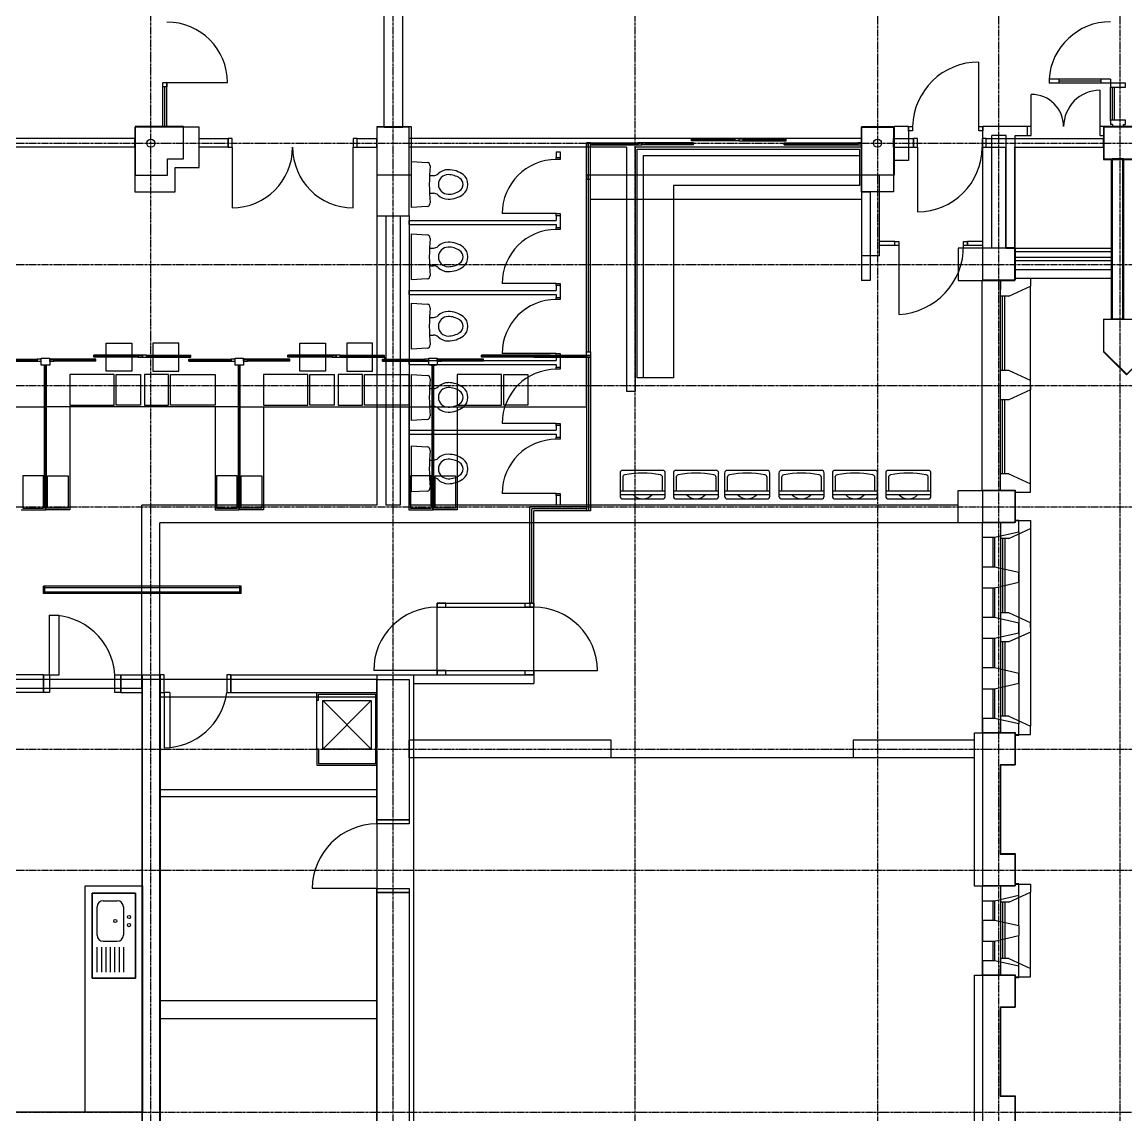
# Model space of a CAD drawing. Header units: millimetres. Extents: x -58291 to 85267, y -25390 to 74943.
# Drawn here: x 10872 to 24544, y -2254 to 11276 of the extents above; entities that cross this region are included whole.
import ezdxf

# ---------------------------------------------------------------- set-up
doc = ezdxf.new("R2010")
doc.units = ezdxf.units.MM
for name, pattern in [('HIDDEN', [9.525, 6.35, -3.175]), ('PCENTRE', [50.8, 31.75, -6.35, 6.35, -6.35]), ('PCENTRE2', [28.575, 19.05, -3.175, 3.175, -3.175])]:
    doc.linetypes.add(name, pattern=pattern)
for name, color, linetype in [('Basement 01 - Curtain Walls', 1, 'Continuous'), ('Basement 01 - Doors Windows and Openings', 1, 'Continuous'), ('Basement 01 - Multi-View Blocks', 2, 'Continuous'), ('Basement 01 - Structural Members', 5, 'Continuous'), ('Basement 01 - Walls', 3, 'Continuous'), ('Boundaries_and_building_grids', 140, 'PCENTRE2'), ('BRICK_WALLS_P4', 1, 'Continuous'), ('COLUMNS_P5', 5, 'Continuous'), ('DR', 8, 'Continuous'), ('SANITARY', 4, 'Continuous'), ('SHOPFITTING', 4, 'Continuous'), ('WA', 6, 'Continuous'), ('WA_EXT', 7, 'Continuous'), ('WN', 4, 'Continuous')]:
    doc.layers.add(name, color=color, linetype=linetype)

msp = doc.modelspace()

# ---------------------------------------------------------------- linework, layer by layer
at = {"layer": 'Basement 01 - Curtain Walls', "color": 3, "linetype": 'Continuous', "lineweight": -3}
for p, q in [((22767, 4897, -4600), (22767, 5076, -4600)), ((23167, 5076, -4600), (22767, 5076, -4600)), ((23217, 5107, -4600), (23167, 5107, -4600)), ((23167, 5107, -4600), (23167, 5076, -4600)), ((23217, 4965, -4600), (23217, 5107, -4600)), ((22917, 4897, -4600), (23217, 4965, -4600)), ((22767, 4897, -4600), (22917, 4897, -4600)), ((22767, 4272, -4600), (22767, 4529, -4600)), ((22917, 4529, -4600), (22767, 4529, -4600)), ((23217, 4461, -4600), (22917, 4529, -4600)), ((23217, 4340, -4600), (23217, 4461, -4600)), ((22767, 4272, -4600), (22917, 4272, -4600)), ((22917, 4272, -4600), (23217, 4340, -4600)), ((22767, 3647, -4600), (22767, 3904, -4600)), ((22917, 3904, -4600), (22767, 3904, -4600)), ((23217, 3836, -4600), (22917, 3904, -4600)), ((23217, 3715, -4600), (23217, 3836, -4600)), ((22917, 3647, -4600), (23217, 3715, -4600)), ((22767, 3647, -4600), (22917, 3647, -4600)), ((22917, 3279, -4600), (22767, 3279, -4600)), ((22767, 3022, -4600), (22767, 3279, -4600)), ((23217, 3211, -4600), (22917, 3279, -4600)), ((23217, 3090, -4600), (23217, 3211, -4600)), ((22767, 3022, -4600), (22917, 3022, -4600)), ((22917, 3022, -4600), (23217, 3090, -4600)), ((22767, 2654, -4600), (22767, 2476, -4600)), ((22917, 2654, -4600), (22767, 2654, -4600)), ((23217, 2586, -4600), (22917, 2654, -4600)), ((23217, 2444, -4600), (23217, 2586, -4600)), ((23217, 2444, -4600), (23167, 2444, -4600)), ((22767, 397, -4600), (22767, 576, -4600)), ((23167, 576, -4600), (22767, 576, -4600)), ((23217, 607, -4600), (23167, 607, -4600)), ((23167, 607, -4600), (23167, 576, -4600)), ((23217, 465, -4600), (23217, 607, -4600)), ((22917, 397, -4600), (23217, 465, -4600)), ((22767, 397, -4600), (22917, 397, -4600)), ((22767, 154, -4600), (22767, -103, -4600)), ((22917, 154, -4600), (22767, 154, -4600)), ((23217, 86, -4600), (22917, 154, -4600)), ((23217, 86, -4600), (23217, -34, -4600)), ((22767, -103, -4600), (22917, -103, -4600)), ((22917, -103, -4600), (23217, -34, -4600)), ((22767, -346, -4600), (22767, -524, -4600)), ((22917, -346, -4600), (22767, -346, -4600)), ((23217, -414, -4600), (22917, -346, -4600)), ((23217, -556, -4600), (23217, -414, -4600)), ((23217, -556, -4600), (23167, -556, -4600))]:
    msp.add_line(p, q, dxfattribs=at)
at = {"layer": 'Basement 01 - Curtain Walls', "color": 3, "linetype": 'Continuous', "lineweight": -3, "elevation": -4600}
for points in [[(22767, 2476), (23167, 2476), (23167, 2444)], [(22767, -524), (23167, -524), (23167, -556)]]:
    msp.add_lwpolyline(points, dxfattribs=at)
at = {"layer": 'Basement 01 - Doors Windows and Openings', "color": 1, "linetype": 'Continuous', "lineweight": -3}
for p, q in [((12617, 9976, -4600), (12617, 10476, -4600)), ((12642, 9976, -4600), (12642, 10476, -4600)), ((12667, 10526, -4600), (13417, 10526, -4600)), ((12667, 9976, -4600), (12667, 10526, -4600)), ((13473, 9726, -4600), (13473, 8976, -4600)), ((14973, 8976, -4600), (14973, 9726, -4600)), ((21962, 9726, -4600), (21962, 8926, -4600)), ((17488, 8904, -4600), (16818, 8904, -4600)), ((17488, 8038, -4600), (16818, 8038, -4600)), ((17488, 7172, -4600), (16818, 7172, -4600)), ((17488, 6307, -4600), (16818, 6307, -4600)), ((17488, 5441, -4600), (16818, 5441, -4600)), ((23217, 4965, -4600), (23217, 2586, -4600)), ((22767, 4529, -4600), (22767, 4897, -4600)), ((22767, 2654, -4600), (22767, 4897, -4600)), ((22897, 4897, -4600), (22897, 4529, -4600)), ((22917, 4897, -4600), (22917, 4529, -4600)), ((22767, 3904, -4600), (22767, 4272, -4600)), ((22897, 4272, -4600), (22897, 3904, -4600)), ((22917, 4272, -4600), (22917, 3904, -4600)), ((22767, 3279, -4600), (22767, 3647, -4600)), ((22897, 3647, -4600), (22897, 3279, -4600)), ((22917, 3647, -4600), (22917, 3279, -4600)), ((22897, 3022, -4600), (22897, 2654, -4600)), ((22917, 3022, -4600), (22917, 2654, -4600)), ((21167, 2166, -4600), (18167, 2166, -4600)), ((15267, 548, -4600), (14467, 548, -4600)), ((23217, 86, -4600), (23217, 465, -4600)), ((22767, 154, -4600), (22767, 397, -4600)), ((22897, 397, -4600), (22897, 154, -4600)), ((22917, 397, -4600), (22917, 154, -4600)), ((22767, -346, -4600), (22767, -103, -4600)), ((22897, -103, -4600), (22897, -346, -4600)), ((22917, -103, -4600), (22917, -346, -4600)), ((23217, -414, -4600), (23217, -34, -4600))]:
    msp.add_line(p, q, dxfattribs=at)
at = {"layer": 'Basement 01 - Doors Windows and Openings', "color": 1, "linetype": 'Continuous', "lineweight": -3, "elevation": -4600}
for points in [[(12617, 10476), (12617, 10526), (12667, 10526), (12667, 10476), (12617, 10476)], [(13473, 9726), (13473, 9836), (13423, 9836), (13423, 9726), (13473, 9726)], [(15023, 9726), (15023, 9836), (14973, 9836), (14973, 9726), (15023, 9726)], [(21912, 9726), (21962, 9726), (21962, 9836), (21912, 9836), (21912, 9726)], [(22762, 9726), (22812, 9726), (22812, 9836), (22762, 9836), (22762, 9726)], [(17488, 9599), (17538, 9599), (17538, 9574), (17488, 9574), (17488, 9599)], [(17488, 8904), (17538, 8904), (17538, 8879), (17488, 8879), (17488, 8904)], [(17488, 8733), (17538, 8733), (17538, 8708), (17488, 8708), (17488, 8733)], [(17488, 8038), (17538, 8038), (17538, 8013), (17488, 8013), (17488, 8038)], [(17488, 7867), (17538, 7867), (17538, 7842), (17488, 7842), (17488, 7867)], [(17488, 7172), (17538, 7172), (17538, 7147), (17488, 7147), (17488, 7172)], [(17488, 7002), (17538, 7002), (17538, 6977), (17488, 6977), (17488, 7002)], [(17488, 6307), (17538, 6307), (17538, 6282), (17488, 6282), (17488, 6307)], [(17488, 6136), (17538, 6136), (17538, 6111), (17488, 6111), (17488, 6136)], [(17488, 5441), (17538, 5441), (17538, 5416), (17488, 5416), (17488, 5441)], [(15267, 1348), (15267, 1398), (15667, 1398), (15667, 1348), (15267, 1348)], [(15267, 498), (15267, 548), (15667, 548), (15667, 498), (15267, 498)]]:
    msp.add_lwpolyline(points, dxfattribs=at)
at = {"layer": 'Basement 01 - Doors Windows and Openings', "color": 1, "linetype": 'Continuous', "lineweight": -3}
for centre, radius, start, end in [((12667, 10526, -4600), 750, 0, 90), ((13473, 9726, -4600), 750, 270, 0), ((14973, 9726, -4600), 750, 180, 270), ((21962, 9726, -4600), 800, 270, 0), ((17488, 8904, -4600), 670, 90, 180), ((17488, 8038, -4600), 670, 90, 180), ((17488, 7172, -4600), 670, 90, 180), ((17488, 6307, -4600), 670, 90, 180), ((17488, 5441, -4600), 670, 90, 180), ((15267, 548, -4600), 800, 90, 180)]:
    msp.add_arc(centre, radius, start, end, dxfattribs=at)
at = {"layer": 'Basement 01 - Multi-View Blocks', "color": 2, "linetype": 'Continuous', "lineweight": -3}
for p, q in [((15695, 9551, -4600), (15889, 9538, -4600)), ((15918, 9376, -4600), (15969, 9376, -4600)), ((15918, 9156, -4600), (15969, 9156, -4600)), ((15695, 8653, -4600), (15889, 8641, -4600)), ((15918, 8478, -4600), (15969, 8478, -4600)), ((15918, 8258, -4600), (15969, 8258, -4600)), ((15695, 7795, -4600), (15889, 7783, -4600)), ((15918, 7620, -4600), (15969, 7620, -4600)), ((15918, 7400, -4600), (15969, 7400, -4600)), ((15695, 6914, -4600), (15889, 6902, -4600)), ((15918, 6739, -4600), (15969, 6739, -4600)), ((15918, 6519, -4600), (15969, 6519, -4600)), ((15695, 6028, -4600), (15889, 6016, -4600)), ((15918, 5853, -4600), (15969, 5853, -4600)), ((15918, 5633, -4600), (15969, 5633, -4600)), ((18278, 5693, -4600), (18278, 5405, -4600)), ((18805, 5726, -4600), (18311, 5726, -4600)), ((18311, 5639, -4600), (18311, 5471, -4600)), ((18805, 5471, -4600), (18805, 5639, -4600)), ((18838, 5405, -4600), (18838, 5693, -4600)), ((18939, 5693, -4600), (18939, 5405, -4600)), ((19467, 5726, -4600), (18972, 5726, -4600)), ((18972, 5639, -4600), (18972, 5471, -4600)), ((19467, 5471, -4600), (19467, 5639, -4600)), ((19499, 5405, -4600), (19499, 5693, -4600)), ((19573, 5693, -4600), (19573, 5405, -4600)), ((20100, 5726, -4600), (19606, 5726, -4600)), ((19606, 5639, -4600), (19606, 5471, -4600)), ((20100, 5471, -4600), (20100, 5639, -4600)), ((20133, 5405, -4600), (20133, 5693, -4600)), ((20246, 5693, -4600), (20246, 5405, -4600)), ((20773, 5726, -4600), (20279, 5726, -4600)), ((20279, 5639, -4600), (20279, 5471, -4600)), ((20773, 5471, -4600), (20773, 5639, -4600)), ((20806, 5405, -4600), (20806, 5693, -4600)), ((20908, 5693, -4600), (20908, 5405, -4600)), ((21435, 5726, -4600), (20941, 5726, -4600)), ((20941, 5639, -4600), (20941, 5471, -4600)), ((21435, 5471, -4600), (21435, 5639, -4600)), ((21468, 5405, -4600), (21468, 5693, -4600)), ((21569, 5693, -4600), (21569, 5405, -4600)), ((22096, 5726, -4600), (21602, 5726, -4600)), ((21602, 5639, -4600), (21602, 5471, -4600)), ((22096, 5471, -4600), (22096, 5639, -4600)), ((22129, 5405, -4600), (22129, 5693, -4600)), ((18278, 5471, -4600), (18838, 5471, -4600)), ((18939, 5471, -4600), (19499, 5471, -4600)), ((19573, 5471, -4600), (20133, 5471, -4600)), ((20246, 5471, -4600), (20806, 5471, -4600)), ((20908, 5471, -4600), (21468, 5471, -4600)), ((21569, 5471, -4600), (22129, 5471, -4600)), ((18838, 5422, -4600), (18278, 5422, -4600)), ((18311, 5372, -4600), (18805, 5372, -4600)), ((19499, 5422, -4600), (18939, 5422, -4600)), ((18972, 5372, -4600), (19467, 5372, -4600)), ((20133, 5422, -4600), (19573, 5422, -4600)), ((19606, 5372, -4600), (20100, 5372, -4600)), ((20806, 5422, -4600), (20246, 5422, -4600)), ((20279, 5372, -4600), (20773, 5372, -4600)), ((21468, 5422, -4600), (20908, 5422, -4600)), ((20941, 5372, -4600), (21435, 5372, -4600)), ((22129, 5422, -4600), (21569, 5422, -4600)), ((21602, 5372, -4600), (22096, 5372, -4600))]:
    msp.add_line(p, q, dxfattribs=at)
at = {"layer": 'Basement 01 - Multi-View Blocks', "color": 2, "linetype": 'Continuous', "lineweight": -3, "elevation": -4600}
for points in [[(18492, 6870), (18492, 9701), (21242, 9701), (21242, 9251), (18942, 9251), (18942, 6870), (18492, 6870)], [(18567, 6870), (18567, 9626), (21242, 9626)], [(15889, 8993), (15695, 8981), (15695, 9551)], [(15889, 8096), (15695, 8083), (15695, 8653)], [(15889, 7237), (15695, 7225), (15695, 7795)], [(15889, 6357), (15695, 6344), (15695, 6914)], [(15889, 5470), (15695, 5458), (15695, 6028)]]:
    msp.add_lwpolyline(points, dxfattribs=at)
at = {"layer": 'Basement 01 - Multi-View Blocks', "color": 2, "linetype": 'Continuous', "lineweight": -3}
for centre, radius, start, end in [((15886, 9498, -4600), 40, 354.6137, 86.3469), ((18353, 9266, -4600), 2437, 174.6098, 185.3901), ((16150, 9266, -4600), 182, 90, 133.6303), ((16150, 9139, -4600), 309, 53.3733, 90), ((15969, 9456, -4600), 80, 270, 313.6287), ((16150, 9266, -4600), 121, 90, 270), ((16150, 9129, -4600), 258, 56.6706, 90), ((16240, 9266, -4600), 94.1, 0, 56.672), ((16244, 9266, -4600), 151, 0, 53.3728), ((16150, 9402, -4600), 258, 270, 303.3294), ((16240, 9266, -4600), 94.1, 303.3297, 0), ((16244, 9266, -4600), 151, 306.6272, 0), ((15886, 9033, -4600), 40, 273.6536, 5.3933), ((15969, 9076, -4600), 80, 46.3713, 90), ((16150, 9266, -4600), 182, 226.3697, 270), ((16150, 9392, -4600), 309, 270, 306.6267), ((15886, 8601, -4600), 40, 354.6137, 86.3469), ((18353, 8368, -4600), 2437, 174.6098, 185.3901), ((15969, 8558, -4600), 80, 270, 313.6287), ((16150, 8368, -4600), 182, 90, 133.6303), ((16150, 8368, -4600), 121, 90, 270), ((16150, 8242, -4600), 309, 53.3733, 90), ((16150, 8232, -4600), 258, 56.6706, 90), ((16244, 8368, -4600), 151, 0, 53.3728), ((16240, 8368, -4600), 94.1, 0, 56.672), ((16240, 8368, -4600), 94.1, 303.3297, 0), ((16244, 8368, -4600), 151, 306.6272, 0), ((15969, 8178, -4600), 80, 46.3713, 90), ((16150, 8368, -4600), 182, 226.3697, 270), ((16150, 8505, -4600), 258, 270, 303.3294), ((16150, 8495, -4600), 309, 270, 306.6267), ((15886, 8136, -4600), 40, 273.6536, 5.3933), ((15886, 7743, -4600), 40, 354.6067, 86.3464), ((18353, 7510, -4600), 2437, 174.6099, 185.3902), ((16150, 7510, -4600), 182, 90, 133.6303), ((16150, 7383, -4600), 309, 53.3733, 90), ((15969, 7700, -4600), 80, 270, 313.6287), ((16150, 7510, -4600), 121, 90, 270), ((16150, 7373, -4600), 258, 56.6706, 90), ((16240, 7510, -4600), 94.1, 0, 56.6703), ((16244, 7510, -4600), 151, 0, 53.3728), ((15969, 7320, -4600), 80, 46.3713, 90), ((16150, 7647, -4600), 258, 270, 303.3294), ((16150, 7637, -4600), 309, 270, 306.6267), ((16240, 7510, -4600), 94.1, 303.328, 0), ((16244, 7510, -4600), 151, 306.6261, 0), ((15886, 7277, -4600), 40, 273.6531, 5.3863), ((16150, 7510, -4600), 182, 226.3697, 270), ((15886, 6862, -4600), 40, 354.6137, 86.3469), ((18353, 6629, -4600), 2437, 174.6098, 185.3901), ((15969, 6819, -4600), 80, 270, 313.6287), ((16150, 6629, -4600), 182, 90, 133.6303), ((16150, 6629, -4600), 121, 90, 270), ((16150, 6503, -4600), 309, 53.3733, 90), ((16150, 6493, -4600), 258, 56.6706, 90), ((16240, 6629, -4600), 94.1, 0, 56.672), ((16244, 6629, -4600), 151, 0, 53.3728), ((16240, 6629, -4600), 94.1, 303.3297, 0), ((16244, 6629, -4600), 151, 306.6272, 0), ((15969, 6439, -4600), 80, 46.3713, 90), ((16150, 6629, -4600), 182, 226.3697, 270), ((16150, 6766, -4600), 258, 270, 303.3294), ((16150, 6756, -4600), 309, 270, 306.6267), ((15886, 6397, -4600), 40, 273.6536, 5.3933), ((15886, 5976, -4600), 40, 354.6067, 86.3464), ((18353, 5743, -4600), 2437, 174.6099, 185.3902), ((16150, 5743, -4600), 182, 90, 133.6303), ((16150, 5616, -4600), 309, 53.3733, 90), ((15969, 5933, -4600), 80, 270, 313.6287), ((16150, 5743, -4600), 121, 90, 270), ((16150, 5606, -4600), 258, 56.6706, 90), ((16240, 5743, -4600), 94.1, 0, 56.6703), ((16240, 5743, -4600), 94.1, 303.3272, 0), ((16244, 5743, -4600), 151, 0, 53.3728), ((16244, 5743, -4600), 151, 306.6261, 0), ((15969, 5553, -4600), 80, 46.3725, 90), ((16150, 5743, -4600), 182, 226.3697, 270), ((16150, 5880, -4600), 258, 270, 303.3291), ((16150, 5870, -4600), 309, 270, 306.6269), ((18311, 5693, -4600), 32.9, 90, 180), ((18344, 5639, -4600), 32.9, 100.8411, 180), ((18558, 4521, -4600), 1171, 79.1582, 100.8419), ((18772, 5639, -4600), 32.9, 0, 79.1589), ((18805, 5693, -4600), 32.9, 0, 90), ((18972, 5693, -4600), 32.9, 90, 180), ((19005, 5639, -4600), 32.9, 100.8411, 180), ((19219, 4521, -4600), 1171, 79.1582, 100.8419), ((19434, 5639, -4600), 32.9, 0, 79.1589), ((19467, 5693, -4600), 32.9, 0, 90), ((19606, 5693, -4600), 32.9, 90, 180), ((19639, 5639, -4600), 32.9, 100.8411, 180), ((19853, 4521, -4600), 1171, 79.1582, 100.8419), ((20067, 5639, -4600), 32.9, 0, 79.1589), ((20100, 5693, -4600), 32.9, 0, 90), ((20279, 5693, -4600), 32.9, 90, 180), ((20312, 5639, -4600), 32.9, 100.8411, 180), ((20526, 4521, -4600), 1171, 79.1582, 100.8419), ((20740, 5639, -4600), 32.9, 0, 79.1589), ((20773, 5693, -4600), 32.9, 0, 90), ((20941, 5693, -4600), 32.9, 90, 180), ((20973, 5639, -4600), 32.9, 100.8411, 180), ((21188, 4521, -4600), 1171, 79.1582, 100.842), ((21402, 5639, -4600), 32.9, 0, 79.1589), ((21435, 5693, -4600), 32.9, 0, 90), ((21602, 5693, -4600), 32.9, 90, 180), ((21635, 5639, -4600), 32.9, 100.8411, 180), ((21849, 4521, -4600), 1171, 79.1582, 100.8419), ((22063, 5639, -4600), 32.9, 0, 79.1589), ((22096, 5693, -4600), 32.9, 0, 90), ((15886, 5510, -4600), 40, 273.6531, 5.3863), ((18311, 5405, -4600), 32.9, 180, 270), ((18558, 5532, -4600), 159, 223.6033, 316.3967), ((18805, 5405, -4600), 32.9, 270, 0), ((18972, 5405, -4600), 32.9, 180, 270), ((19219, 5532, -4600), 159, 223.6033, 316.3967), ((19467, 5405, -4600), 32.9, 270, 0), ((19606, 5405, -4600), 32.9, 180, 270), ((19853, 5532, -4600), 159, 223.6033, 316.3967), ((20100, 5405, -4600), 32.9, 270, 0), ((20279, 5405, -4600), 32.9, 180, 270), ((20526, 5532, -4600), 159, 223.6036, 316.3967), ((20773, 5405, -4600), 32.9, 270, 0), ((20941, 5405, -4600), 32.9, 180, 270), ((21188, 5532, -4600), 159, 223.6033, 316.3967), ((21435, 5405, -4600), 32.9, 270, 0), ((21602, 5405, -4600), 32.9, 180, 270), ((21849, 5532, -4600), 159, 223.6036, 316.3967), ((22096, 5405, -4600), 32.9, 270, 0)]:
    msp.add_arc(centre, radius, start, end, dxfattribs=at)
at = {"layer": 'Basement 01 - Structural Members', "color": 5, "linetype": 'Continuous', "lineweight": -3, "elevation": -4600}
for points in [[(12767, 9176), (12767, 9476), (13067, 9476), (13067, 9976), (12267, 9976), (12267, 9176)], [(15267, 8876), (15667, 8876), (15667, 9976), (15267, 9976)], [(21667, 9176), (21267, 9176), (21267, 9976), (21667, 9976)], [(23167, 8476), (22467, 8476), (22467, 8076), (23167, 8076)], [(24550, 6910), (24833, 7193), (24667, 7593), (24267, 7593), (24267, 7193)], [(22467, 5076), (22467, 5476), (23167, 5476), (23167, 5076)], [(12577, -3084), (12577, 3136), (12357, 3136), (12357, -3084)], [(15667, 3136), (15667, 1398), (15267, 1398), (15267, 3136)], [(22987, 976), (23167, 976), (23167, 576), (22667, 576), (22667, 2476), (23167, 2476), (23167, 2076), (22987, 2076)], [(15267, 498), (15667, 498), (15667, -3084), (15267, -3084)], [(23167, -924), (22987, -924), (22987, -2024), (23167, -2024), (23167, -2424), (22667, -2424), (22667, -524), (23167, -524)]]:
    msp.add_lwpolyline(points, close=True, dxfattribs=at)
msp.add_lwpolyline([(24267, 9576), (24667, 9576), (24667, 9976), (24267, 9976), (24267, 9576)], dxfattribs=at)
at = {"layer": 'Basement 01 - Structural Members', "color": 5, "linetype": 'Continuous', "lineweight": -3}
for centre in [(12467, 9776, -4600), (21467, 9776, -4600)]:
    msp.add_circle(centre, 50, dxfattribs=at)
at = {"layer": 'Basement 01 - Walls', "color": 3, "linetype": 'Continuous', "lineweight": -3}
for p, q in [((15587, 9976, -4600), (15587, 12941, -4600)), ((15357, 9976, -4600), (15357, 12721, -4600)), ((15357, 9976, -4600), (15587, 9976, -4600)), ((12267, 9836, -4600), (9667, 9836, -4600)), ((12267, 9726, -4600), (9667, 9726, -4600)), ((12267, 9726, -4600), (12267, 9836, -4600)), ((13067, 9836, -4600), (13423, 9836, -4600)), ((13067, 9726, -4600), (13067, 9836, -4600)), ((13423, 9726, -4600), (13067, 9726, -4600)), ((13423, 9726, -4600), (13423, 9836, -4600)), ((15023, 9726, -4600), (15023, 9836, -4600)), ((15023, 9836, -4600), (15267, 9836, -4600)), ((15023, 9726, -4600), (15267, 9726, -4600)), ((15267, 9726, -4600), (15267, 9836, -4600)), ((21267, 9836, -4600), (15667, 9836, -4600)), ((15667, 9726, -4600), (15667, 9836, -4600)), ((18357, 9726, -4600), (15667, 9726, -4600)), ((18357, 9726, -4600), (18357, 6705, -4600)), ((21267, 9726, -4600), (18467, 9726, -4600)), ((18467, 9726, -4600), (18467, 6705, -4600)), ((21267, 9726, -4600), (21267, 9836, -4600)), ((21667, 9836, -4600), (21912, 9836, -4600)), ((21667, 9726, -4600), (21667, 9836, -4600)), ((21667, 9726, -4600), (21912, 9726, -4600)), ((21912, 9726, -4600), (21912, 9836, -4600)), ((22812, 9726, -4600), (22812, 9836, -4600)), ((22812, 9836, -4600), (24267, 9836, -4600)), ((22812, 9726, -4600), (23057, 9726, -4600)), ((23057, 8476, -4600), (23057, 9726, -4600)), ((23167, 8366, -4600), (23167, 9726, -4600)), ((23167, 9726, -4600), (24267, 9726, -4600)), ((24267, 9726, -4600), (24267, 9836, -4600)), ((24367, 7593, -4600), (24367, 9576, -4600)), ((24507, 7593, -4600), (24507, 9576, -4600)), ((21267, 9176, -4600), (21267, 8076, -4600)), ((21267, 9176, -4600), (21377, 9176, -4600)), ((21377, 9176, -4600), (21377, 8076, -4600)), ((15267, 8876, -4600), (15377, 8876, -4600)), ((15267, 8876, -4600), (15267, 5296, -4600)), ((15377, 8876, -4600), (15377, 5296, -4600)), ((15557, 8876, -4600), (15667, 8876, -4600)), ((15557, 8876, -4600), (15557, 5296, -4600)), ((15667, 8876, -4600), (15667, 5296, -4600)), ((23057, 8476, -4600), (24367, 8476, -4600)), ((23167, 8366, -4600), (24367, 8366, -4600)), ((24367, 8366, -4600), (24367, 8476, -4600)), ((21377, 8076, -4600), (21267, 8076, -4600)), ((18357, 6705, -4600), (18467, 6705, -4600)), ((17488, 5416, -4600), (17488, 5356, -4600)), ((17488, 5416, -4600), (17488, 5296, -4600)), ((17538, 5416, -4600), (17488, 5416, -4600)), ((17538, 5416, -4600), (17538, 5306, -4600)), ((17538, 5416, -4600), (17538, 5296, -4600)), ((12357, 3026, -4600), (12357, 5296, -4600)), ((15267, 5296, -4600), (12357, 5296, -4600)), ((15557, 5296, -4600), (15377, 5296, -4600)), ((22467, 5296, -4600), (15667, 5296, -4600)), ((17538, 5296, -4600), (17488, 5296, -4600)), ((22467, 5076, -4600), (22467, 5296, -4600)), ((12577, 2916, -4600), (12577, 5076, -4600)), ((22467, 5076, -4600), (12577, 5076, -4600)), ((12577, 3136, -4600), (9667, 3136, -4600)), ((12357, 3026, -4600), (9667, 3026, -4600)), ((15267, 3136, -4600), (12577, 3136, -4600)), ((15267, 2916, -4600), (15267, 3136, -4600)), ((15267, 2916, -4600), (12577, 2916, -4600)), ((18167, 2386, -4600), (15667, 2386, -4600)), ((15667, 2166, -4600), (15667, 2386, -4600)), ((18167, 2166, -4600), (18167, 2386, -4600)), ((22667, 2386, -4600), (21167, 2386, -4600)), ((21167, 2386, -4600), (21167, 2166, -4600)), ((22667, 2166, -4600), (22667, 2386, -4600)), ((18167, 2166, -4600), (15667, 2166, -4600)), ((22667, 2166, -4600), (21167, 2166, -4600))]:
    msp.add_line(p, q, dxfattribs=at)
at = {"layer": 'Basement 01 - Walls', "color": 2, "linetype": 'Continuous', "lineweight": -3}
for p, q in [((17488, 9671, -4600), (17488, 9599, -4600)), ((17488, 9671, -4600), (17538, 9671, -4600)), ((17488, 9599, -4600), (17538, 9599, -4600)), ((17538, 9671, -4600), (17538, 9599, -4600)), ((15667, 8819, -4600), (17488, 8819, -4600)), ((15667, 8769, -4600), (15667, 8819, -4600)), ((15667, 8769, -4600), (17488, 8769, -4600)), ((17538, 8879, -4600), (17488, 8879, -4600)), ((17488, 8879, -4600), (17488, 8819, -4600)), ((17488, 8879, -4600), (17488, 8819, -4600)), ((17488, 8769, -4600), (17488, 8733, -4600)), ((17538, 8879, -4600), (17538, 8769, -4600)), ((17538, 8879, -4600), (17538, 8733, -4600)), ((17488, 8733, -4600), (17538, 8733, -4600)), ((15667, 7953, -4600), (17488, 7953, -4600)), ((15667, 7903, -4600), (15667, 7953, -4600)), ((17488, 8013, -4600), (17488, 7953, -4600)), ((17538, 8013, -4600), (17488, 8013, -4600)), ((17488, 8013, -4600), (17488, 7953, -4600)), ((17538, 8013, -4600), (17538, 7903, -4600)), ((17538, 8013, -4600), (17538, 7867, -4600)), ((15667, 7903, -4600), (17488, 7903, -4600)), ((17488, 7903, -4600), (17488, 7867, -4600)), ((17488, 7867, -4600), (17538, 7867, -4600)), ((17488, 7147, -4600), (17488, 7087, -4600)), ((17488, 7147, -4600), (17488, 7087, -4600)), ((17538, 7147, -4600), (17488, 7147, -4600)), ((17538, 7147, -4600), (17538, 7002, -4600)), ((17538, 7147, -4600), (17538, 7037, -4600)), ((15667, 7037, -4600), (15667, 7087, -4600)), ((15667, 7087, -4600), (17488, 7087, -4600)), ((15667, 7037, -4600), (17488, 7037, -4600)), ((17488, 7037, -4600), (17488, 7002, -4600)), ((17488, 7002, -4600), (17538, 7002, -4600)), ((15667, 6172, -4600), (15667, 6222, -4600)), ((15667, 6222, -4600), (17488, 6222, -4600)), ((15667, 6172, -4600), (17488, 6172, -4600)), ((17488, 6282, -4600), (17488, 6222, -4600)), ((17538, 6282, -4600), (17488, 6282, -4600)), ((17488, 6282, -4600), (17488, 6222, -4600)), ((17488, 6172, -4600), (17488, 6136, -4600)), ((17538, 6282, -4600), (17538, 6172, -4600)), ((17538, 6282, -4600), (17538, 6136, -4600)), ((17488, 6136, -4600), (17538, 6136, -4600))]:
    msp.add_line(p, q, dxfattribs=at)
at = {"layer": 'Boundaries_and_building_grids', "color": 140, "linetype": 'PCENTRE', "lineweight": -3}
for p, q in [((12467, -17978), (12467, 67826)), ((15467, -17978), (15467, 67826)), ((18467, -17978), (18467, 67826)), ((21467, 67826), (21467, -17978)), ((22967, 67826), (22967, -17978)), ((24467, 67826), (24467, -17978)), ((-52891, 9776), (50767, 9776)), ((-52891, 8276), (50767, 8276)), ((-52891, 6776), (50767, 6776)), ((-52891, 5276), (50767, 5276)), ((-52891, 2276), (50767, 2276)), ((-52891, 776), (50767, 776)), ((50767, -2224), (-52891, -2224))]:
    msp.add_line(p, q, dxfattribs=at)
at = {"layer": 'BRICK_WALLS_P4', "linetype": 'Continuous'}
for p, q in [((21852, 9981), (21672, 9981)), ((21852, 9981), (21852, 9561)), ((22772, 8481), (22772, 9981)), ((23322, 9981), (22772, 9981)), ((22772, 9981), (22772, 9931)), ((23322, 9981), (23322, 9871)), ((23062, 9871), (22882, 9871)), ((22882, 8481), (22882, 9871)), ((23062, 8481), (23062, 9871)), ((23172, 8481), (23172, 9871)), ((23172, 9871), (23322, 9871)), ((24512, 9581), (24372, 9581)), ((24372, 9581), (24372, 7598)), ((24512, 9581), (24512, 7598)), ((21852, 9561), (21672, 9561)), ((21272, 8381), (21272, 9381)), ((21492, 8381), (21492, 9381)), ((22772, 8481), (22882, 8481)), ((23172, 8481), (23062, 8481)), ((21492, 8381), (21272, 8381)), ((23172, 8324), (23172, 8434)), ((23172, 8434), (24372, 8434)), ((24372, 8324), (24372, 8434)), ((23172, 8324), (24372, 8324)), ((23172, 8214), (24372, 8214)), ((23172, 8104), (23172, 8214)), ((24372, 8104), (24372, 8214)), ((23172, 8104), (24372, 8104)), ((24512, 7598), (24372, 7598)), ((11137, 3196), (9587, 3196)), ((11137, 3196), (11137, 2976)), ((12097, 3196), (12362, 3196)), ((12097, 3196), (12097, 2976)), ((13459, 3196), (15272, 3196)), ((13459, 3196), (13459, 2976)), ((11137, 2976), (9587, 2976)), ((12097, 2976), (12362, 2976)), ((13459, 2976), (15272, 2976)), ((12582, -1059), (12582, -839)), ((12582, -839), (15272, -839)), ((15272, -1059), (15272, -839)), ((12582, -1059), (15272, -1059)), ((12362, -2219), (9587, -2219))]:
    msp.add_line(p, q, dxfattribs=at)
at = {"layer": 'COLUMNS_P5', "linetype": 'Continuous', "lineweight": -3}
for points in [[(12672, 9381), (12672, 9581), (12872, 9581), (12872, 9981), (12272, 9981), (12272, 9381)], [(15272, 9381), (15272, 9981), (15692, 9981), (15692, 9381)]]:
    msp.add_lwpolyline(points, close=True, dxfattribs=at)
at = {"layer": 'COLUMNS_P5', "linetype": 'Continuous'}
for points in [[(21272, 9981), (21672, 9981), (21672, 9381), (21272, 9381)], [(24697, 9981), (24272, 9981), (24272, 9581), (24697, 9581)], [(23172, 8481), (23172, 8081), (22772, 8081), (22772, 8481)], [(24272, 7598), (24672, 7598), (24838, 7198), (24555, 6915), (24272, 7198)], [(23172, 5481), (23172, 5081), (22772, 5081), (22772, 5481)], [(12362, 3196), (12582, 3196), (12582, -3094), (12362, -3094)], [(15272, 3196), (15722, 3196), (15722, -3094), (15272, -3094)], [(22772, 2481), (23172, 2481), (23172, 2081), (22992, 2081), (22992, 981), (23172, 981), (23172, 581), (22772, 581)], [(22992, -2019), (23172, -2019), (23172, -2419), (22772, -2419), (22772, -519), (23172, -519), (23172, -919), (22992, -919)]]:
    msp.add_lwpolyline(points, close=True, dxfattribs=at)
at = {"layer": 'COLUMNS_P5', "linetype": 'Continuous', "lineweight": -3}
for centre in [(12467, 9776), (21467, 9776)]:
    msp.add_circle(centre, 50, dxfattribs=at)
at = {"layer": 'DR', "linetype": 'Continuous'}
for p, q in [((22722, 9981), (22722, 10781)), ((23592, 10571), (23592, 10521)), ((23592, 10571), (23592, 10521)), ((23712, 10571), (23592, 10571)), ((23712, 10571), (23712, 10521)), ((24232, 10571), (23712, 10571)), ((24232, 10546), (23712, 10546)), ((24352, 10571), (24232, 10571)), ((24232, 10571), (24232, 10521)), ((24352, 10571), (24352, 10521)), ((23712, 10521), (23592, 10521)), ((24232, 10521), (23712, 10521)), ((24222, 10431), (24222, 9981)), ((24352, 10521), (24232, 10521)), ((24537, 10521), (24352, 10521)), ((24352, 10521), (24352, 10471)), ((24352, 10471), (24537, 10471)), ((24537, 10471), (24537, 10521)), ((23372, 9981), (23372, 10381)), ((21852, 9931), (21852, 9981)), ((21852, 9981), (21902, 9981)), ((21902, 9981), (21902, 9931)), ((22722, 9931), (22722, 9981)), ((22722, 9981), (22772, 9981)), ((22772, 9981), (22772, 9931)), ((23372, 9981), (23322, 9981)), ((23322, 9981), (23322, 9871)), ((23372, 9871), (23372, 9981)), ((24272, 9981), (24222, 9981)), ((24222, 9981), (24222, 9871)), ((24272, 9871), (24272, 9981)), ((24537, 10061), (24347, 10061)), ((24347, 10061), (24347, 10053)), ((24352, 10053), (24347, 10053)), ((24352, 10053), (24352, 10006)), ((24377, 10006), (24352, 10006)), ((24377, 10006), (24377, 9981)), ((24512, 10006), (24537, 10006)), ((24512, 9981), (24512, 10006)), ((24537, 10006), (24537, 10061)), ((21902, 9931), (21852, 9931)), ((22772, 9931), (22722, 9931)), ((23322, 9871), (23372, 9871)), ((24222, 9871), (24272, 9871)), ((21682, 8561), (21492, 8561)), ((21682, 8511), (21492, 8511)), ((21682, 8511), (21682, 8561)), ((21682, 8561), (21732, 8561)), ((21682, 8511), (21682, 8561)), ((21732, 8511), (21682, 8511)), ((21732, 8561), (21732, 8511)), ((21732, 8511), (21732, 7656)), ((22532, 8511), (22532, 8561)), ((22532, 8561), (22582, 8561)), ((22582, 8511), (22532, 8511)), ((22772, 8561), (22582, 8561)), ((22582, 8511), (22582, 8561)), ((22582, 8561), (22582, 8511)), ((22772, 8511), (22582, 8511)), ((15937, 7029), (15987, 7029)), ((16012, 3196), (16012, 4081)), ((16012, 4081), (17212, 4081)), ((16012, 4081), (16012, 4031)), ((16122, 4081), (16012, 4081)), ((16012, 4031), (17212, 4031)), ((16012, 4031), (16122, 4031)), ((16122, 4031), (16122, 4081)), ((17102, 4031), (17102, 4081)), ((17102, 4081), (17212, 4081)), ((17212, 4031), (17102, 4031)), ((17212, 4081), (17162, 4081)), ((17162, 4081), (17162, 4031)), ((17162, 4031), (17212, 4031)), ((17212, 3196), (17212, 4081)), ((17212, 4081), (17212, 4031)), ((17212, 4031), (17212, 4081)), ((11212, 3196), (11212, 3931)), ((11212, 3931), (11332, 3931)), ((11332, 3196), (11332, 3931)), ((11137, 3196), (11212, 3196)), ((11137, 2976), (11137, 3196)), ((11212, 3196), (11332, 3196)), ((11212, 3196), (11212, 2976)), ((12022, 3196), (12097, 3196)), ((12022, 2976), (12022, 3196)), ((12097, 3196), (12097, 2976)), ((12632, 3196), (12582, 3196)), ((12582, 3196), (12582, 2976)), ((12632, 2976), (12632, 3196)), ((13459, 3196), (13409, 3196)), ((13409, 3196), (13409, 2976)), ((13459, 2976), (13459, 3196)), ((16012, 3246), (15227, 3246)), ((16012, 3246), (17212, 3246)), ((16012, 3246), (16012, 3196)), ((16122, 3246), (16012, 3246)), ((16012, 3196), (17212, 3196)), ((16012, 3196), (16122, 3196)), ((16122, 3196), (16122, 3246)), ((17102, 3196), (17102, 3246)), ((17102, 3246), (17212, 3246)), ((17212, 3196), (17102, 3196)), ((17212, 3246), (17997, 3246)), ((17212, 3246), (17212, 3196)), ((11212, 2976), (11137, 2976)), ((12097, 2976), (12022, 2976)), ((12582, 2976), (12632, 2976)), ((12632, 2976), (12632, 2291)), ((12702, 2976), (12632, 2976)), ((12702, 2976), (12702, 2291)), ((13409, 2976), (13459, 2976))]:
    msp.add_line(p, q, dxfattribs=at)
for centre, radius, start, end in [((24352, 10518), 762, 90, 176.2358), ((22719, 9964), 817, 89.7967, 178.7881), ((24222, 9981), 450, 90, 180), ((23372, 9981), 400, 0, 90), ((21684, 8503), 849, 273.2786, 0.5287), ((16012, 3246), 785, 90, 180), ((17212, 3246), 785, 0, 90), ((11234, 3141), 791, 4.0108, 91.547), ((12625, 3084), 792, 270.551, 352.1383)]:
    msp.add_arc(centre, radius, start, end, dxfattribs=at)
at = {"layer": 'SANITARY', "linetype": 'Continuous'}
for p, q in [((11742, -560), (11742, 490)), ((11742, 490), (12277, 490)), ((11742, 490), (11742, -560)), ((12277, 490), (11742, 490)), ((12277, 490), (12277, -560)), ((12277, -560), (12277, 490)), ((11802, -29), (11802, 321)), ((11877, 396), (12052, 396)), ((12127, 321), (12127, -29)), ((11877, -104), (12052, -104)), ((11802, -485), (11802, -179)), ((11857, -179), (11857, -485)), ((11911, -179), (11911, -485)), ((11965, -179), (11965, -485)), ((12019, -179), (12019, -485)), ((12073, -179), (12073, -485)), ((12127, -179), (12127, -485)), ((12277, -560), (11742, -560)), ((11742, -560), (12277, -560))]:
    msp.add_line(p, q, dxfattribs=at)
for centre in [(12027, 146), (12197, 196), (12197, 96)]:
    msp.add_circle(centre, 20, dxfattribs=at)
for centre, start, end in [((11877, 321), 90, 180), ((12052, 321), 0, 90), ((11877, -29), 180, 270), ((12052, -29), 270, 0)]:
    msp.add_arc(centre, 75, start, end, dxfattribs=at)
at = {"layer": 'SHOPFITTING', "linetype": 'Continuous'}
for p, q in [((21272, 9381), (17912, 9381)), ((21272, 9081), (17912, 9081)), ((17912, 7412), (17912, 9081)), ((17862, 6512), (17862, 7412)), ((11912, 7302), (12232, 7302)), ((11912, 7152), (11912, 7302)), ((12232, 7302), (12232, 7152)), ((12813, 7302), (12493, 7302)), ((12493, 7302), (12493, 7152)), ((12813, 7152), (12813, 7302)), ((14312, 7152), (14312, 7302)), ((14312, 7302), (14632, 7302)), ((14632, 7302), (14632, 7152)), ((14893, 7302), (14893, 7152)), ((15213, 7302), (14893, 7302)), ((15213, 7152), (15213, 7302)), ((11912, 6952), (11912, 7127)), ((12232, 7127), (12232, 6952)), ((12493, 7127), (12493, 6952)), ((12813, 6952), (12813, 7127)), ((14312, 6952), (14312, 7127)), ((14632, 7127), (14632, 6952)), ((14893, 7127), (14893, 6952)), ((15213, 6952), (15213, 7127)), ((12012, 6912), (11462, 6912)), ((11462, 6912), (11462, 6532)), ((12232, 6952), (11912, 6952)), ((12012, 6532), (12012, 6912)), ((12037, 6912), (12337, 6912)), ((12037, 6532), (12037, 6912)), ((12337, 6912), (12337, 6532)), ((12387, 6912), (12387, 6532)), ((12687, 6912), (12387, 6912)), ((12493, 6952), (12813, 6952)), ((12687, 6532), (12687, 6912)), ((12712, 6532), (12712, 6912)), ((12712, 6912), (13262, 6912)), ((13262, 6912), (13262, 6532)), ((14412, 6912), (13862, 6912)), ((13862, 6912), (13862, 6532)), ((14632, 6952), (14312, 6952)), ((14412, 6532), (14412, 6912)), ((14437, 6912), (14737, 6912)), ((14437, 6532), (14437, 6912)), ((14737, 6912), (14737, 6532)), ((14787, 6912), (14787, 6532)), ((15087, 6912), (14787, 6912)), ((14893, 6952), (15213, 6952)), ((15087, 6532), (15087, 6912)), ((15112, 6912), (15662, 6912)), ((15112, 6532), (15112, 6912)), ((15662, 6912), (15662, 6532)), ((16262, 6912), (16262, 6532)), ((16812, 6912), (16262, 6912)), ((16812, 6532), (16812, 6912)), ((16837, 6532), (16837, 6912)), ((16837, 6912), (17137, 6912)), ((17137, 6912), (17137, 6532)), ((8767, 6512), (11157, 6512)), ((13557, 6512), (11167, 6512)), ((11462, 6532), (12012, 6532)), ((11462, 6512), (11462, 5237)), ((12337, 6532), (12037, 6532)), ((12387, 6532), (12687, 6532)), ((13262, 6532), (12712, 6532)), ((13262, 6512), (13262, 5237)), ((13567, 6512), (15957, 6512)), ((13862, 6532), (14412, 6532)), ((13862, 6512), (13862, 5237)), ((14737, 6532), (14437, 6532)), ((14787, 6532), (15087, 6532)), ((15662, 6532), (15112, 6532)), ((15662, 6512), (15662, 5237)), ((15967, 6512), (17862, 6512)), ((16262, 6532), (16812, 6532)), ((16262, 6512), (16262, 5237)), ((17137, 6532), (16837, 6532)), ((11137, 5657), (10882, 5657)), ((10882, 5657), (10882, 5257)), ((11137, 5257), (11137, 5657)), ((11187, 5257), (11187, 5657)), ((11187, 5657), (11442, 5657)), ((11442, 5657), (11442, 5257)), ((13282, 5657), (13282, 5257)), ((13537, 5657), (13282, 5657)), ((13537, 5257), (13537, 5657)), ((13587, 5657), (13842, 5657)), ((13587, 5257), (13587, 5657)), ((13842, 5657), (13842, 5257)), ((15682, 5657), (15682, 5257)), ((15937, 5657), (15682, 5657)), ((15937, 5257), (15937, 5657)), ((15987, 5657), (16242, 5657)), ((15987, 5257), (15987, 5657)), ((16242, 5657), (16242, 5257)), ((10862, 5237), (11157, 5237)), ((10882, 5257), (11137, 5257)), ((11462, 5237), (11167, 5237)), ((11442, 5257), (11187, 5257)), ((13262, 5237), (13557, 5237)), ((13282, 5257), (13537, 5257)), ((13573, 5255), (13551, 5255)), ((13862, 5237), (13567, 5237)), ((13842, 5257), (13587, 5257)), ((15662, 5237), (15957, 5237)), ((15682, 5257), (15937, 5257)), ((16262, 5237), (15967, 5237)), ((16242, 5257), (15987, 5257)), ((16262, 5237), (15987, 5237)), ((14522, 2876), (14522, 2976)), ((14522, 2976), (15272, 2976)), ((14522, 2276), (14522, 2876)), ((14542, 2876), (14522, 2876)), ((14542, 2876), (14542, 2956)), ((14542, 2956), (15252, 2956)), ((15197, 2276), (14597, 2876)), ((14597, 2276), (15197, 2876)), ((15252, 2096), (15252, 2956)), ((14522, 2276), (14522, 2076)), ((14542, 2276), (14522, 2276)), ((14542, 2276), (14542, 2096)), ((14522, 2076), (15272, 2076)), ((14542, 2096), (15252, 2096)), ((11652, -2219), (11652, 581)), ((11652, 581), (12362, 581)), ((11652, -2219), (11652, 581)), ((12362, 581), (12362, -2219)), ((12362, -2219), (11652, -2219))]:
    msp.add_line(p, q, dxfattribs=at)
at = {"layer": 'SHOPFITTING', "linetype": 'HIDDEN'}
for p, q in [((11912, 7127), (11912, 7152)), ((12232, 7127), (12232, 7152)), ((12493, 7127), (12493, 7152)), ((12813, 7127), (12813, 7152)), ((14312, 7127), (14312, 7152)), ((14632, 7127), (14632, 7152)), ((14893, 7127), (14893, 7152)), ((15213, 7127), (15213, 7152))]:
    msp.add_line(p, q, dxfattribs=at)
at = {"layer": 'SHOPFITTING', "linetype": 'Continuous'}
msp.add_lwpolyline([(15197, 2276), (14597, 2276), (14597, 2876), (15197, 2876)], close=True, dxfattribs=at)
at = {"layer": 'WA', "linetype": 'Continuous'}
for p, q in [((11151, 5257), (11151, 7029)), ((11173, 5257), (11173, 7029)), ((13551, 5255), (13551, 7029)), ((13573, 5255), (13573, 7029)), ((15951, 5257), (15951, 7029)), ((15973, 5257), (15973, 7029)), ((11151, 5257), (11151, 6512)), ((11173, 5257), (11173, 6512)), ((11137, 4200), (11137, 4290)), ((13587, 4290), (11137, 4290)), ((11155, 4200), (11155, 4290)), ((13569, 4272), (11155, 4272)), ((13569, 4200), (13569, 4290)), ((13587, 4200), (13587, 4290)), ((13587, 4200), (11137, 4200)), ((13569, 4218), (11155, 4218)), ((17162, 4081), (17212, 4081)), ((11137, 3196), (11137, 2976)), ((11137, 2976), (11137, 3196)), ((12097, 3196), (12097, 2976)), ((12097, 2976), (12097, 3196)), ((12582, 3196), (12582, 2976)), ((13459, 2976), (13459, 3196)), ((15272, 2976), (15272, 3196)), ((15272, 2976), (15272, 3196)), ((15722, 3196), (17212, 3196)), ((17212, 3196), (17212, 3086)), ((15722, 3086), (17212, 3086)), ((12582, 1776), (15272, 1776)), ((12582, 1686), (15272, 1686))]:
    msp.add_line(p, q, dxfattribs=at)
at = {"layer": 'WA_EXT'}
for p, q in [((22762, 5481), (22762, 8081)), ((22772, 8081), (22762, 8081)), ((22762, 5081), (22762, 2481)), ((22762, 5081), (22772, 5081)), ((22772, 2481), (22762, 2481))]:
    msp.add_line(p, q, dxfattribs=at)
at = {"layer": 'WA_EXT', "linetype": 'Continuous'}
for p, q in [((22992, 5481), (22992, 8081)), ((22992, 8081), (22992, 7963)), ((23172, 8104), (23362, 8104)), ((23362, 8104), (23362, 8005)), ((23093, 7881), (23362, 8005)), ((23093, 7881), (22992, 7881)), ((23093, 6961), (22992, 6961)), ((23360, 6840), (23093, 6961)), ((23360, 6781), (23360, 6840)), ((23360, 6722), (23093, 6601)), ((23360, 6781), (23360, 6722)), ((23093, 6601), (22992, 6601)), ((23093, 5681), (22992, 5681)), ((22992, 5481), (22992, 5681)), ((23093, 5681), (23362, 5557)), ((23362, 5457), (23362, 5557)), ((23172, 5457), (23362, 5457)), ((22992, 5081), (22992, 2481)), ((22992, 5081), (22992, 4881)), ((23172, 5104), (23362, 5104)), ((23362, 5104), (23362, 5005)), ((23093, 4881), (23362, 5005)), ((23093, 4881), (22992, 4881)), ((23093, 3961), (22992, 3961)), ((23360, 3840), (23093, 3961)), ((23360, 3781), (23360, 3840)), ((23360, 3722), (23093, 3601)), ((23360, 3781), (23360, 3722)), ((23093, 3601), (22992, 3601)), ((23093, 2681), (22992, 2681)), ((22992, 2481), (22992, 2599)), ((23093, 2681), (23362, 2557)), ((23362, 2457), (23362, 2557)), ((23172, 2457), (23362, 2457)), ((22762, 581), (22762, -519)), ((22772, 581), (22762, 581)), ((22992, 581), (22992, 381)), ((23172, 604), (23362, 604)), ((23362, 604), (23362, 505)), ((23093, 381), (23362, 505)), ((22992, 381), (22992, -519)), ((23093, 381), (22992, 381)), ((23093, -319), (22992, -319)), ((22992, -519), (22992, -401)), ((23093, -319), (23362, -443)), ((22772, -519), (22762, -519)), ((23172, -543), (23362, -543)), ((23362, -543), (23362, -443))]:
    msp.add_line(p, q, dxfattribs=at)
at = {"layer": 'WN', "linetype": 'Continuous'}
for p, q in [((24352, 10061), (24352, 10471)), ((24377, 10061), (24377, 10471)), ((24402, 10061), (24402, 10471)), ((17862, 7194), (17862, 9781)), ((17912, 9781), (17862, 9781)), ((17862, 9781), (17862, 9731)), ((17862, 9731), (17912, 9731)), ((17887, 7194), (17887, 9781)), ((17912, 7194), (17912, 9781)), ((17912, 9756), (17912, 9781)), ((17912, 9781), (18500, 9781)), ((17912, 9731), (17912, 9781)), ((17912, 9768), (18500, 9768)), ((17912, 9756), (18500, 9756)), ((17912, 9731), (17912, 9731)), ((18500, 9781), (18500, 9756)), ((18550, 9781), (18500, 9781)), ((18500, 9756), (18550, 9756)), ((19187, 9781), (18550, 9781)), ((18550, 9756), (18550, 9781)), ((19187, 9756), (18550, 9756)), ((18600, 9756), (18600, 9781)), ((19187, 9768), (18600, 9768)), ((19750, 9831), (19162, 9831)), ((19162, 9806), (19162, 9831)), ((19700, 9818), (19162, 9818)), ((19750, 9806), (19162, 9806)), ((19187, 9756), (19187, 9781)), ((19700, 9831), (19700, 9806)), ((19750, 9831), (20337, 9831)), ((19750, 9831), (19750, 9806)), ((19750, 9806), (20337, 9806)), ((19800, 9831), (19800, 9806)), ((19800, 9818), (20337, 9818)), ((20312, 9756), (20312, 9781)), ((20312, 9781), (21222, 9781)), ((20312, 9768), (21222, 9768)), ((20312, 9756), (21222, 9756)), ((20337, 9806), (20337, 9831)), ((21222, 9781), (21222, 9756)), ((21222, 9781), (21222, 9756)), ((21272, 9781), (21222, 9781)), ((21272, 9781), (21222, 9781)), ((21222, 9756), (21272, 9756)), ((21222, 9756), (21272, 9756)), ((21272, 9756), (21272, 9781)), ((21272, 9756), (21272, 9781)), ((17862, 9381), (17862, 9331)), ((17912, 9381), (17862, 9381)), ((17862, 9331), (17912, 9331)), ((17912, 9331), (17912, 9381)), ((17912, 9331), (17912, 9331)), ((23362, 5557), (23362, 8005)), ((23017, 6961), (23017, 7881)), ((23042, 6961), (23042, 7881)), ((11110, 7114), (11215, 7114)), ((11110, 7029), (11110, 7114)), ((11215, 7114), (11215, 7029)), ((12312, 7152), (11762, 7152)), ((11762, 7127), (11762, 7152)), ((12312, 7139), (11762, 7139)), ((12312, 7127), (11762, 7127)), ((12312, 7152), (12312, 7127)), ((12312, 7152), (12362, 7152)), ((12362, 7152), (12312, 7152)), ((12312, 7127), (12312, 7152)), ((12362, 7127), (12312, 7127)), ((12312, 7127), (12362, 7127)), ((12312, 7127), (12312, 7127)), ((12362, 7152), (12362, 7127)), ((12412, 7152), (12362, 7152)), ((12362, 7152), (12362, 7127)), ((12362, 7127), (12362, 7152)), ((12412, 7152), (12362, 7152)), ((12412, 7152), (12362, 7152)), ((12362, 7152), (12362, 7127)), ((12362, 7152), (12362, 7127)), ((12362, 7127), (12412, 7127)), ((12362, 7127), (12412, 7127)), ((12362, 7127), (12362, 7127)), ((12362, 7127), (12412, 7127)), ((12412, 7152), (12962, 7152)), ((12412, 7127), (12412, 7152)), ((12412, 7127), (12412, 7152)), ((12412, 7127), (12412, 7152)), ((12412, 7139), (12962, 7139)), ((12412, 7127), (12962, 7127)), ((12962, 7127), (12962, 7152)), ((13510, 7114), (13615, 7114)), ((13510, 7029), (13510, 7114)), ((13615, 7114), (13615, 7029)), ((14162, 7127), (14162, 7152)), ((14712, 7152), (14162, 7152)), ((14712, 7139), (14162, 7139)), ((14712, 7127), (14162, 7127)), ((14712, 7152), (14762, 7152)), ((14712, 7127), (14712, 7152)), ((14712, 7152), (14712, 7127)), ((14762, 7152), (14712, 7152)), ((14762, 7127), (14712, 7127)), ((14712, 7127), (14762, 7127)), ((14712, 7127), (14712, 7127)), ((14762, 7152), (14762, 7127)), ((14812, 7152), (14762, 7152)), ((14762, 7152), (14762, 7127)), ((14762, 7152), (14762, 7127)), ((14812, 7152), (14762, 7152)), ((14762, 7127), (14762, 7152)), ((14762, 7127), (14762, 7127)), ((14762, 7127), (14812, 7127)), ((14762, 7127), (14812, 7127)), ((14812, 7152), (15362, 7152)), ((14812, 7127), (14812, 7152)), ((14812, 7127), (14812, 7152)), ((14812, 7139), (15362, 7139)), ((14812, 7127), (15362, 7127)), ((15362, 7127), (15362, 7152)), ((15362, 7127), (15362, 7102)), ((15910, 7114), (16015, 7114)), ((15910, 7029), (15910, 7114)), ((16015, 7114), (16015, 7029)), ((17367, 7152), (16562, 7152)), ((16562, 7127), (16562, 7152)), ((17367, 7139), (16562, 7139)), ((17367, 7127), (16562, 7127)), ((17212, 7152), (17912, 7152)), ((17212, 7139), (17862, 7139)), ((17212, 7127), (17912, 7127)), ((17367, 7152), (17367, 7127)), ((17367, 7152), (17417, 7152)), ((17417, 7152), (17367, 7152)), ((17367, 7127), (17367, 7152)), ((17367, 7127), (17367, 7127)), ((17367, 7127), (17417, 7127)), ((17417, 7127), (17367, 7127)), ((17417, 7127), (17417, 7152)), ((17417, 7152), (17417, 7127)), ((17862, 7194), (17912, 7194)), ((17862, 7127), (17862, 7194)), ((17862, 7127), (17862, 7194)), ((17862, 7194), (17912, 7194)), ((17862, 7152), (17862, 5226)), ((17912, 7127), (17862, 7127)), ((17912, 7127), (17862, 7127)), ((17887, 7127), (17887, 5226)), ((17912, 7194), (17912, 7127)), ((17912, 7194), (17912, 7127)), ((17912, 7152), (17912, 5226)), ((17912, 7127), (17912, 7127)), ((10537, 7102), (11060, 7102)), ((10537, 7089), (11060, 7089)), ((10537, 7077), (11060, 7077)), ((11060, 7102), (11060, 7077)), ((11060, 7102), (11060, 7077)), ((11110, 7102), (11060, 7102)), ((11110, 7102), (11060, 7102)), ((11060, 7077), (11110, 7077)), ((11060, 7077), (11110, 7077)), ((11110, 7077), (11110, 7102)), ((11110, 7077), (11110, 7102)), ((11110, 7077), (11110, 7077)), ((11215, 7029), (11110, 7029)), ((11157, 7029), (11157, 5237)), ((11157, 7029), (11157, 5237)), ((11167, 7029), (11167, 5237)), ((11167, 7029), (11167, 5237)), ((11215, 7102), (11265, 7102)), ((11215, 7102), (11215, 7077)), ((11215, 7077), (11215, 7102)), ((11215, 7102), (11215, 7102)), ((11265, 7102), (11215, 7102)), ((11265, 7077), (11215, 7077)), ((11215, 7077), (11265, 7077)), ((11787, 7102), (11265, 7102)), ((11265, 7102), (11265, 7077)), ((11265, 7077), (11265, 7102)), ((11787, 7089), (11265, 7089)), ((11787, 7077), (11265, 7077)), ((11787, 7077), (11787, 7102)), ((12937, 7102), (13460, 7102)), ((12937, 7077), (12937, 7102)), ((12937, 7089), (13460, 7089)), ((12937, 7077), (13460, 7077)), ((13460, 7102), (13460, 7077)), ((13510, 7102), (13460, 7102)), ((13510, 7102), (13460, 7102)), ((13510, 7102), (13460, 7102)), ((13460, 7102), (13460, 7077)), ((13460, 7102), (13460, 7077)), ((13460, 7077), (13510, 7077)), ((13460, 7077), (13510, 7077)), ((13460, 7077), (13510, 7077)), ((13510, 7077), (13510, 7102)), ((13510, 7077), (13510, 7102)), ((13510, 7077), (13510, 7102)), ((13510, 7077), (13510, 7077)), ((13615, 7029), (13510, 7029)), ((13557, 7029), (13557, 5237)), ((13567, 7029), (13567, 5237)), ((13587, 7029), (13577, 7029)), ((13615, 7077), (13615, 7102)), ((13615, 7102), (13665, 7102)), ((13665, 7102), (13615, 7102)), ((13615, 7102), (13615, 7077)), ((13615, 7102), (13615, 7102)), ((13615, 7077), (13615, 7102)), ((13615, 7102), (13665, 7102)), ((13665, 7077), (13615, 7077)), ((13615, 7077), (13665, 7077)), ((13665, 7077), (13615, 7077)), ((14187, 7102), (13665, 7102)), ((13665, 7102), (13665, 7077)), ((13665, 7077), (13665, 7102)), ((13665, 7102), (13665, 7077)), ((14187, 7089), (13665, 7089)), ((14187, 7077), (13665, 7077)), ((14187, 7077), (14187, 7102)), ((15337, 7102), (15860, 7102)), ((15337, 7077), (15337, 7102)), ((15337, 7089), (15860, 7089)), ((15337, 7077), (15860, 7077)), ((15910, 7102), (15860, 7102)), ((15910, 7102), (15860, 7102)), ((15860, 7102), (15860, 7077)), ((15860, 7102), (15860, 7077)), ((15860, 7077), (15910, 7077)), ((15860, 7077), (15910, 7077)), ((15910, 7077), (15910, 7102)), ((15910, 7077), (15910, 7102)), ((15910, 7077), (15910, 7077)), ((16015, 7029), (15910, 7029)), ((15957, 7029), (15957, 5237)), ((15957, 7029), (15967, 7029)), ((15967, 7029), (15967, 5237)), ((16015, 7102), (16015, 7077)), ((16015, 7077), (16015, 7102)), ((16065, 7102), (16015, 7102)), ((16015, 7102), (16065, 7102)), ((16015, 7102), (16015, 7102)), ((16015, 7102), (16065, 7102)), ((16015, 7077), (16015, 7102)), ((16065, 7077), (16015, 7077)), ((16065, 7077), (16015, 7077)), ((16015, 7077), (16065, 7077)), ((16587, 7102), (16065, 7102)), ((16065, 7102), (16065, 7077)), ((16065, 7077), (16065, 7102)), ((16065, 7102), (16065, 7077)), ((16587, 7089), (16065, 7089)), ((16587, 7077), (16065, 7077)), ((16587, 7077), (16587, 7102)), ((23017, 5681), (23017, 6601)), ((23042, 5681), (23042, 6601)), ((11157, 5237), (11167, 5237)), ((11167, 5237), (11157, 5237)), ((13567, 5237), (13557, 5237)), ((15957, 5237), (15967, 5237)), ((17862, 5276), (17162, 5276)), ((17162, 4281), (17162, 5276)), ((17862, 5251), (17187, 5251)), ((17187, 4281), (17187, 5251)), ((17912, 5226), (17212, 5226)), ((17212, 4281), (17212, 5226)), ((23362, 5005), (23362, 2557)), ((23017, 4881), (23017, 3961)), ((23042, 4881), (23042, 3961)), ((17162, 4081), (17162, 4281)), ((17187, 4081), (17187, 4281)), ((17212, 4081), (17212, 4281)), ((23017, 3601), (23017, 2681)), ((23042, 3601), (23042, 2681)), ((23362, -443), (23362, 505)), ((23017, 381), (23017, -319)), ((23042, 381), (23042, -319))]:
    msp.add_line(p, q, dxfattribs=at)

doc.saveas('drawing.dxf')
